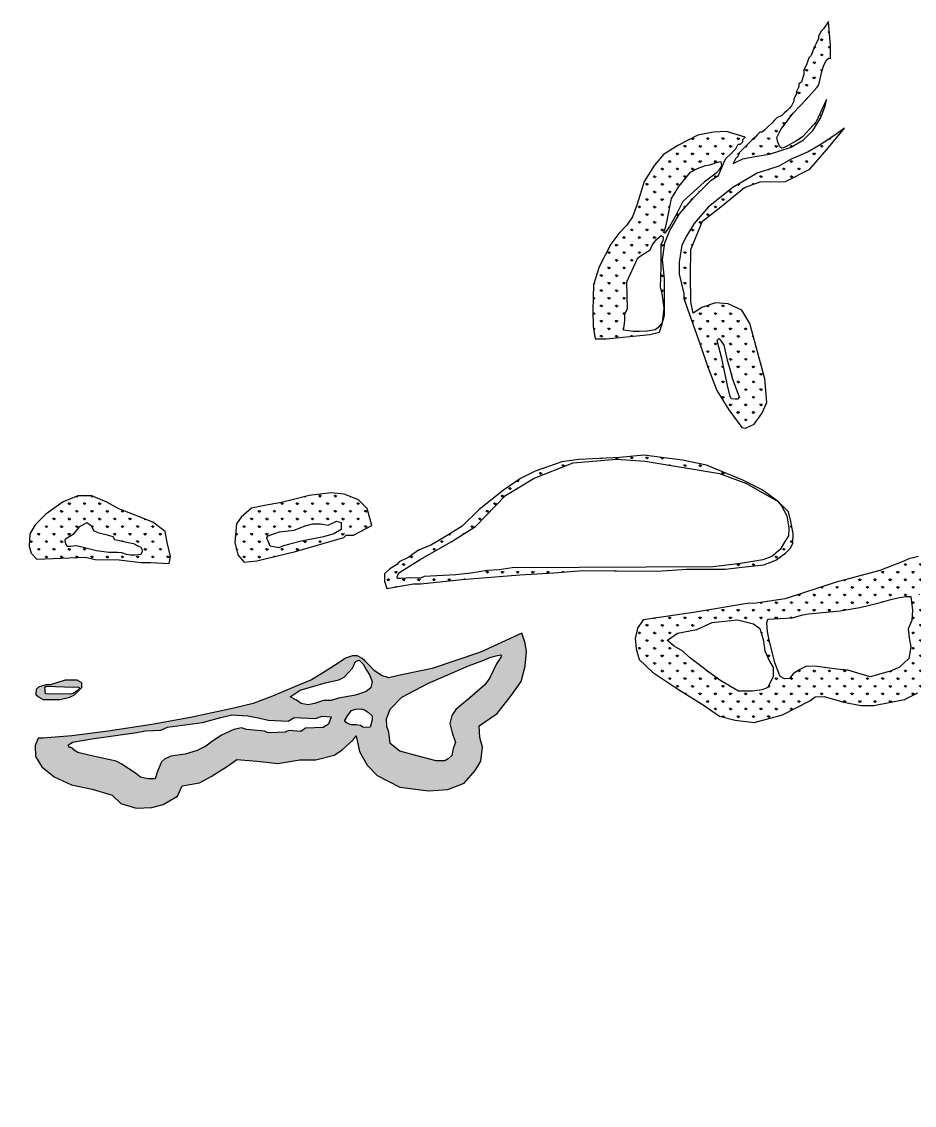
# Model space of a CAD drawing. Header units: metres. Extents: x 255476 to 378809, y 1739479 to 2227865.
# Drawn here: x 334856 to 336350, y 1814442 to 1816255 of the extents above; entities that cross this region are included whole.
import ezdxf

# ---------------------------------------------------------------- set-up
doc = ezdxf.new("R2010")
doc.units = ezdxf.units.M
doc.header["$MEASUREMENT"] = 0
doc.layers.add('MANGROOVE BUFFER ZONE', color=120, linetype='Continuous')

msp = doc.modelspace()

# ---------------------------------------------------------------- hatches: boundary and pattern name
at = {"layer": 'MANGROOVE BUFFER ZONE'}
h = msp.add_hatch(dxfattribs=at)
h.set_pattern_fill('GRASS', color=256, scale=18)
h.paths.add_polyline_path([(336061.4, 1815772.4), (336038.3, 1815782.9), (336017, 1815785.1), (335994.6, 1815776.8), (335979.7, 1815767.5), (335975.7, 1815786.4), (335975.1, 1815830.6), (335976.1, 1815874.2), (335995.6, 1815921.7), (336029.1, 1815947.5), (336065.6, 1815977.9), (336092, 1815987.2), (336134.2, 1815987.7), (336175.4, 1816008.3), (336203.8, 1816041.7), (336233.2, 1816077.3), (336216.9, 1816065.3), (336192.5, 1816049.3), (336172.2, 1816037.3), (336143.8, 1816025.4), (336123.5, 1816013.4), (336087, 1816001.6), (336046.4, 1815977.6), (336005.7, 1815945.6), (335981.3, 1815917.5), (335969, 1815897.3), (335960.8, 1815881.2), (335956.5, 1815853), (335956.4, 1815832.8), (335964.2, 1815800.3), (335964.2, 1815796.3), (335964.1, 1815792.3), (335991.8, 1815715.2), (336003.7, 1815678.7), (336019.5, 1815638.2), (336039.5, 1815605.7), (336061.2, 1815576.2), (336067.7, 1815575.2), (336081.8, 1815581.7), (336095, 1815599.5), (336103.1, 1815618.2), (336099.7, 1815657.6), (336074.7, 1815750.3)])
h.paths.add_polyline_path([(336022.8, 1815725.1), (336026.8, 1815720.5), (336031.2, 1815713.8), (336036.9, 1815688.7), (336040.8, 1815675.9), (336045.5, 1815657.2), (336053.5, 1815636.2), (336056.6, 1815627.7), (336055, 1815623.4), (336050, 1815623.7), (336044, 1815624.2), (336041.7, 1815627.9), (336037.4, 1815646.3), (336027.9, 1815691.7), (336020, 1815721), (336019.7, 1815721.7)], flags=16)
h.paths.add_polyline_path([(336126.8, 1816075.2), (336147, 1816102), (336168.8, 1816125), (336187.7, 1816146), (336190.1, 1816149.6), (336195, 1816172), (336197.8, 1816181), (336201.3, 1816188.3), (336204.5, 1816192.5), (336207.1, 1816194.2), (336209.8, 1816193.9), (336210, 1816214.9), (336206.2, 1816255.4), (336198, 1816243.3), (336194, 1816239.3), (336189.9, 1816231.2), (336189.8, 1816227.2), (336185.7, 1816219.1), (336181.6, 1816211.1), (336177.5, 1816199), (336173.4, 1816195), (336169.3, 1816182.9), (336165.2, 1816174.8), (336165.1, 1816166.7), (336161, 1816154.6), (336156.9, 1816150.6), (336156.9, 1816146.6), (336152.8, 1816138.5), (336152.7, 1816134.5), (336148.6, 1816126.4), (336148.6, 1816122.4), (336144.5, 1816114.3), (336140.4, 1816110.3), (336136.4, 1816106.3), (336132.3, 1816102.3), (336128.2, 1816098.3), (336120.1, 1816094.3), (336116, 1816090.3), (336111.9, 1816086.3), (336103.8, 1816078.3), (336099.7, 1816074.2), (336095.6, 1816070.2), (336091.6, 1816070.3), (336087.5, 1816066.3), (336083.5, 1816062.2), (336079.4, 1816058.2), (336075.3, 1816054.2), (336071.2, 1816050.2), (336067.2, 1816046.2), (336063.1, 1816042.2), (336059, 1816038.2), (336054.9, 1816034.2), (336054.9, 1816030.1), (336050.8, 1816026.1), (336046.7, 1816018), (336063, 1816026), (336083.2, 1816029.9), (336107.5, 1816033.8), (336144, 1816045.6), (336164.3, 1816057.6), (336180.6, 1816073.6), (336192.9, 1816093.7), (336201.1, 1816113.9), (336203, 1816124.9), (336198.9, 1816116.8), (336186, 1816087.8), (336175.1, 1816075.8), (336163.1, 1816062.8), (336151.5, 1816055.5), (336137.5, 1816047.5), (336130.9, 1816044.1), (336128.1, 1816043.6), (336124.9, 1816046), (336121.9, 1816052.4), (336121.7, 1816053.9), (336120, 1816061.5)])
h = msp.add_hatch(dxfattribs=at)
h.set_pattern_fill('GRASS', color=256, scale=18)
h.paths.add_polyline_path([(335957.1, 1815933.8), (335981.6, 1815961.9), (336010.1, 1815990), (336022.3, 1815998), (336030.6, 1816018.2), (336034.7, 1816026.2), (336042.8, 1816034.2), (336046.9, 1816038.3), (336051, 1816042.3), (336055.1, 1816050.3), (336059.1, 1816050.3), (336063.2, 1816054.3), (336063.2, 1816058.4), (336067.1, 1816062.2), (336035.4, 1816071.4), (336013.8, 1816070.2), (335987.8, 1816065.5), (335953.9, 1816048.1), (335929.9, 1816033.3), (335915.2, 1816015.2), (335897.7, 1815987.7), (335886.1, 1815949.8), (335878.5, 1815928.5), (335868.8, 1815914.9), (335855.6, 1815900.8), (335842, 1815883.2), (335822.2, 1815845.3), (335813, 1815814.8), (335811.9, 1815771.9), (335812.2, 1815745.4), (335815.6, 1815724.7), (335834.2, 1815724.5), (335907.1, 1815732), (335923.3, 1815736), (335927.4, 1815748.1), (335931.6, 1815764.2), (335931.8, 1815796.6), (335932, 1815824.9), (335928.3, 1815857.2), (335932.5, 1815885.5), (335940.8, 1815905.7)])
h.paths.add_polyline_path([(335926.2, 1815897.4), (335928.8, 1815895.9), (335929.4, 1815893), (335929.3, 1815888.4), (335925.7, 1815882.5), (335925.9, 1815844.3), (335924.7, 1815810.8), (335927.6, 1815799.8), (335930.9, 1815775.7), (335928.2, 1815751.5), (335920.9, 1815743), (335916.4, 1815739.6), (335902.7, 1815737.3), (335890.1, 1815736.8), (335879.2, 1815736.6), (335863.4, 1815739), (335864.4, 1815746.2), (335865.5, 1815755.3), (335865.7, 1815766.2), (335869.7, 1815774.7), (335868.9, 1815819.8), (335887.2, 1815860.4), (335894.5, 1815865.3), (335907.8, 1815873.5), (335911.2, 1815881.1), (335918.2, 1815890.6)], flags=16)
h.paths.add_polyline_path([(335934.3, 1815912.5), (335936.1, 1815922.5), (335943.6, 1815959.3), (335955.6, 1815979.6), (335975.4, 1816003.3), (335987, 1816009.5), (336000.3, 1816014.7), (336007.9, 1816015.9), (336020.3, 1816020.5), (336026.3, 1816021.2), (336026.8, 1816018), (336027, 1816013.9), (336023.5, 1816007.3), (336018.1, 1816002), (335998.5, 1815986.8), (335962.5, 1815954.2), (335950.9, 1815931), (335940.2, 1815912.8), (335933.2, 1815902.1), (335932.1, 1815901.6), (335930.6, 1815902.5)], flags=16)
h = msp.add_hatch(dxfattribs=at)
h.set_pattern_fill('GRASS', color=256, scale=18)
h.paths.add_polyline_path([(335487.2, 1815333.1), (335522.8, 1815355.1), (335574.9, 1815385), (335615.5, 1815410.7), (335665.9, 1815462.7), (335713.4, 1815491.5), (335778.9, 1815517.3), (335851.6, 1815523.4), (335899.5, 1815519.8), (336023.7, 1815499), (336069.3, 1815482.7), (336107.1, 1815460.6), (336120.3, 1815453.5), (336095.1, 1815471.8), (336062.9, 1815488.2), (336002.4, 1815513), (335962, 1815521.4), (335897.4, 1815530), (335857, 1815526.2), (335788.2, 1815522.7), (335759.9, 1815518.9), (335715.3, 1815503.1), (335691, 1815491.1), (335662.5, 1815471.1), (335621.8, 1815439.1), (335593.3, 1815411), (335560.8, 1815391), (335540.5, 1815379.1), (335520.2, 1815371.1), (335504, 1815359.1), (335487.7, 1815351.2), (335483.7, 1815347.2), (335471.5, 1815339.2), (335463.3, 1815331.1), (335463.2, 1815319), (335467.2, 1815306.9), (335511.7, 1815314.6), (335523.8, 1815314.5), (335592.6, 1815322.1), (335689.7, 1815329.4), (335746.3, 1815333), (335794.9, 1815336.7), (335847.4, 1815336.3), (335851.5, 1815336.2), (335920.2, 1815335.7), (335968.7, 1815339.4), (335980.9, 1815339.3), (336033.4, 1815338.9), (336061.7, 1815342.7), (336098.1, 1815346.5), (336118.4, 1815354.4), (336134.7, 1815366.4), (336142.8, 1815374.4), (336146.9, 1815382.5), (336147.1, 1815398.6), (336143.2, 1815418.9), (336139.3, 1815435.1), (336127.2, 1815447.3), (336123.2, 1815451.4), (336120.8, 1815453.1), (336127.6, 1815445.2), (336136.5, 1815428.2), (336140.2, 1815408.4), (336139.5, 1815395.1), (336134.2, 1815387.2), (336125.7, 1815372.3), (336111.8, 1815360.1), (336096.7, 1815354.7), (336059.3, 1815348.6), (336013.2, 1815342.9), (335676.6, 1815341.4), (335654.9, 1815337.8), (335635.3, 1815336.9), (335607.7, 1815332.3), (335582.3, 1815329.7), (335529.7, 1815327), (335523.5, 1815324.2), (335508.2, 1815324.5), (335490.3, 1815323.7), (335485.1, 1815323.8), (335484.5, 1815326.3)])
h = msp.add_hatch(dxfattribs=at)
h.set_pattern_fill('GRASS', color=256, scale=18)
h.paths.add_polyline_path([(334842.1, 1815385.4), (334832.2, 1815409.4), (334824.8, 1815424.2), (334795.7, 1815441.7), (334761.9, 1815446.3), (334716.6, 1815439.3), (334686.6, 1815424.5), (334657.7, 1815406.5), (334645.6, 1815384.1), (334643.6, 1815361), (334648, 1815342.3), (334661.6, 1815328.5), (334679.1, 1815333.1), (334723.6, 1815340.9), (334776.2, 1815348.6), (334812.6, 1815352.3), (334841.1, 1815353.9), (334843.3, 1815364.1)])
h.paths.add_polyline_path([(334800.2, 1815375.4), (334799, 1815372.6), (334786, 1815370.1), (334754.2, 1815360.7), (334742.9, 1815356.2), (334735.5, 1815354.5), (334729.6, 1815352.6), (334722.5, 1815352.9), (334713.7, 1815357.5), (334706.1, 1815360.7), (334699.2, 1815362.5), (334697.3, 1815363.8), (334696.1, 1815366.4), (334703.2, 1815373.3), (334717.2, 1815381.9), (334732.6, 1815390), (334741.4, 1815393.7), (334746.2, 1815390.9), (334748.9, 1815387.8), (334753.5, 1815385.2), (334760, 1815384.7), (334766.7, 1815387.5), (334770, 1815391.2), (334771.9, 1815392.1), (334779.6, 1815392.6), (334780.6, 1815389.6), (334781.6, 1815380.6), (334782.8, 1815380.5), (334792.9, 1815380.3)], flags=16)
h.paths.add_polyline_path([(335095.6, 1815402.2), (335075.2, 1815417.9), (335045.9, 1815429.5), (335018.4, 1815440.3), (334998, 1815451.4), (334973, 1815461.9), (334949.6, 1815462), (334925.1, 1815452), (334896, 1815431), (334878.1, 1815413.1), (334869.2, 1815398.3), (334868, 1815377.8), (334871.8, 1815365.7), (334881, 1815356), (334962.3, 1815359.3), (334978.4, 1815355.1), (335018.8, 1815354.8), (335055.2, 1815350.5), (335071.3, 1815350.3), (335102.6, 1815348.8), (335104.8, 1815360.5), (335099.3, 1815383.8)])
h.paths.add_polyline_path([(334928.6, 1815387.9), (334928.9, 1815389.7), (334943.3, 1815398.6), (334952.8, 1815410.6), (334964.9, 1815417.1), (334971.9, 1815412.2), (334976.1, 1815404), (334983.1, 1815400.5), (334996.5, 1815397.2), (335008.3, 1815393.7), (335011, 1815388.7), (335019.6, 1815387.2), (335031.2, 1815384.5), (335043.1, 1815382.3), (335050, 1815378.4), (335054.9, 1815375.8), (335057.5, 1815371.6), (335057.5, 1815368.9), (335055, 1815363.7), (335045.7, 1815362.5), (335037.7, 1815362.7), (335031.2, 1815363.7), (335023.3, 1815366.5), (335016.2, 1815367), (335009.2, 1815367.2), (335001.8, 1815367.3), (334980.8, 1815369.8), (334947.5, 1815378.2), (334942, 1815377.6), (334937.5, 1815376.8), (334932.3, 1815377.2), (334929.5, 1815381.5), (334928.9, 1815384.4), (334928.5, 1815385.9)], flags=16)
h.paths.add_polyline_path([(335395.1, 1815392.3), (335399.1, 1815396.3), (335411.3, 1815396.2), (335441.7, 1815412.2), (335434.2, 1815440.6), (335419.8, 1815454.9), (335395.7, 1815464.7), (335373.7, 1815467), (335336.7, 1815462.3), (335313.2, 1815456.4), (335290.4, 1815450.9), (335262, 1815445.5), (335240.6, 1815441.4), (335223.1, 1815426.2), (335215.2, 1815414.9), (335212.5, 1815383.7), (335217.6, 1815363.1), (335228.1, 1815350.9), (335249.2, 1815353), (335314, 1815368.7)])
h.paths.add_polyline_path([(335266.1, 1815392), (335268.5, 1815394.7), (335287.2, 1815401.6), (335311.7, 1815404.2), (335330.2, 1815411.6), (335342.5, 1815414.9), (335355.9, 1815415.1), (335369, 1815412.7), (335378.1, 1815417.2), (335382.7, 1815419.4), (335390.4, 1815417.1), (335390.8, 1815409.8), (335390.8, 1815405.3), (335378.4, 1815398.4), (335361.2, 1815393.2), (335323.9, 1815385.8), (335302.5, 1815380.6), (335294.2, 1815378.3), (335286.2, 1815375.1), (335271.8, 1815377.7), (335269, 1815384.9), (335266.8, 1815389.5)], flags=16)
h = msp.add_hatch(dxfattribs=at)
h.set_pattern_fill('GRASS', color=256, scale=18)
h.paths.add_polyline_path([(336457.9, 1815236.5), (336516.3, 1815232), (336576.5, 1815227.3), (336656.9, 1815223), (336713.4, 1815217.8), (336747, 1815223.8), (336766.2, 1815236.7), (336784.4, 1815256.6), (336809.7, 1815258.1), (336838.6, 1815266.4), (336858, 1815276.8), (336872.4, 1815294.8), (336861.9, 1815304.2), (336833.8, 1815328.7), (336825.8, 1815340.8), (336813.7, 1815345), (336797.5, 1815345.1), (336773.3, 1815349.3), (336716.8, 1815357.9), (336684.5, 1815362.2), (336640, 1815362.5), (336494.5, 1815371.7), (336442, 1815376.2), (336421.8, 1815372.3), (336393.4, 1815368.4), (336377.2, 1815364.5), (336365.1, 1815360.6), (336357, 1815360.6), (336340.8, 1815356.7), (336332.7, 1815352.7), (336292.1, 1815336.9), (336219.2, 1815317.2), (336134.1, 1815289.6), (336081.5, 1815281.9), (336073.4, 1815282), (335980.3, 1815266.5), (335896.3, 1815254.2), (335886.4, 1815240.5), (335882.6, 1815223.3), (335884.3, 1815206.1), (335889.7, 1815188.2), (335911.6, 1815166.8), (335955.5, 1815137.6), (335998.2, 1815111.2), (336024.1, 1815093.4), (336050.4, 1815086.2), (336081.7, 1815082.5), (336129.2, 1815095.4), (336175.3, 1815118.8), (336183.9, 1815125.3), (336199.4, 1815126.2), (336231.9, 1815116.4), (336260.5, 1815111.2), (336282.3, 1815111), (336333.6, 1815120.9), (336355.7, 1815132), (336377.2, 1815148.3), (336388.9, 1815174.1), (336390.3, 1815190.3), (336391.4, 1815206.4), (336401.5, 1815214.8), (336430.7, 1815227.2)])
h.paths.add_polyline_path([(336374.4, 1815258.3), (336369.3, 1815262.8), (336363.6, 1815275.9), (336359.6, 1815289.2), (336359.2, 1815298.2), (336356.3, 1815305.9), (336355.3, 1815310), (336358.7, 1815316.3), (336412.3, 1815341.5), (336472.8, 1815351.6), (336529.4, 1815352.7), (336572.3, 1815343.9), (336612.9, 1815336.3), (336651.2, 1815333.2), (336705.1, 1815334.1), (336727.2, 1815335.4), (336749.4, 1815341.3), (336802.6, 1815340.5), (336820.8, 1815338.4), (336825.5, 1815334.8), (336826.2, 1815329.8), (336826, 1815324), (336823.2, 1815317.3), (336820.6, 1815313.8), (336816.7, 1815311.9), (336768.2, 1815307.5), (336757.2, 1815303.7), (336747.2, 1815289.8), (336736.5, 1815276.9), (336728.6, 1815271.9), (336666.6, 1815273.8), (336646.7, 1815277.2), (336625.5, 1815280.8), (336615.7, 1815285.4), (336604.4, 1815285.4), (336595.8, 1815283.4), (336594.1, 1815277.5), (336566.1, 1815283.9), (336554.8, 1815285.6), (336485.8, 1815285.8), (336478, 1815290.8), (336447.8, 1815287.3), (336437.1, 1815285.3), (336407.4, 1815269.4), (336386.9, 1815266.3), (336380.5, 1815260.9)], flags=16)
h.paths.add_polyline_path([(336344.5, 1815209), (336340.9, 1815189.7), (336325.4, 1815175), (336311.8, 1815169), (336276.2, 1815158.7), (336238.6, 1815170.4), (336220.1, 1815172), (336187.2, 1815176.4), (336169.7, 1815176.9), (336155.9, 1815170.4), (336147.4, 1815163.8), (336140.9, 1815156.2), (336132.5, 1815155.4), (336125.4, 1815159.8), (336116.7, 1815182.3), (336106.6, 1815222.9), (336104.4, 1815234.6), (336102.9, 1815249.2), (336105, 1815255.4), (336145.3, 1815257.7), (336163.7, 1815262.6), (336173, 1815264.6), (336226.2, 1815269.3), (336258.7, 1815274.8), (336291, 1815282.8), (336310.7, 1815288.4), (336322.6, 1815290.9), (336335.6, 1815293.3), (336344.2, 1815293.6), (336346.8, 1815270.5), (336346.1, 1815253.2), (336339.8, 1815239.2), (336341.2, 1815224.5)], flags=16)
h.paths.add_polyline_path([(336113.5, 1815174.4), (336113.5, 1815159.8), (336104.9, 1815140.9), (336095.2, 1815137.3), (336078.9, 1815134.9), (336055.7, 1815135.2), (336026.2, 1815152.5), (336006.2, 1815166.8), (335972.9, 1815191.9), (335962.4, 1815201.7), (335948.3, 1815210.1), (335936.9, 1815219.5), (335936.7, 1815220.6), (335953.7, 1815232.2), (335985.9, 1815238.4), (336011.9, 1815250.1), (336054.3, 1815254.1), (336081.1, 1815247.6), (336091.4, 1815239.8), (336096.8, 1815221.7), (336099.8, 1815202.5), (336107.6, 1815185.2)], flags=16)
h = msp.add_hatch(dxfattribs=at)
h.set_pattern_fill('GRASS', color=256, scale=18)
h.paths.add_polyline_path([(331338.9, 1814695.8), (331379.2, 1814679.3), (331479.9, 1814626), (331540.3, 1814597.2), (331600.7, 1814568.5), (331637, 1814556), (331669.3, 1814551.8), (331713.8, 1814547.4), (331810.8, 1814554.7), (331997, 1814581.6), (332049.6, 1814589.3), (332110.4, 1814600.9), (332114.4, 1814604.9), (332118.5, 1814604.9), (332130.6, 1814604.8), (332195.5, 1814632.6), (332252.3, 1814664.5), (332268.6, 1814676.5), (332276.8, 1814684.5), (332279.9, 1814690.7), (332276.3, 1814686.9), (332234.6, 1814656.9), (332208.5, 1814643.5), (332191.2, 1814635), (332159.1, 1814623.5), (332081.9, 1814605.8), (332030.9, 1814596.2), (331939.6, 1814583.7), (331793.7, 1814564.7), (331752.6, 1814557.2), (331712.3, 1814555.6), (331689.5, 1814563), (331663.4, 1814569.8), (331610.3, 1814584.2), (331432.5, 1814666.6), (331378.7, 1814700.1), (331335.2, 1814721.9), (331296.3, 1814743.6), (331293.6, 1814744.2), (331285.3, 1814750.3), (331285.4, 1814752.4), (331291, 1814757.5), (331303.3, 1814756.9), (331319.4, 1814753.3), (331332.8, 1814749.4), (331342.4, 1814747.7), (331382.5, 1814736.2), (331419, 1814739.3), (331522.3, 1814737.1), (331535.4, 1814733.6), (331582.6, 1814729.5), (331744.8, 1814715), (331851.9, 1814698.3), (331878.1, 1814700.9), (331927.1, 1814701.4), (331931.9, 1814718.1), (331943.4, 1814746.2), (332068.4, 1814749.9), (332110.7, 1814742.9), (332112.2, 1814738.6), (332149.1, 1814735.4), (332158.1, 1814733), (332196.9, 1814730.4), (332216.5, 1814722.5), (332222.3, 1814720.7), (332241.5, 1814720.4), (332251.1, 1814719.1), (332265.3, 1814714.7), (332275.8, 1814705.1), (332279.4, 1814701.1), (332280.8, 1814692.5), (332280.9, 1814692.6), (332281, 1814704.7), (332277, 1814712.8), (332269, 1814721), (332252.8, 1814729.2), (332240.7, 1814733.3), (332208.5, 1814741.7), (332184.2, 1814745.9), (332131.7, 1814750.4), (332083.2, 1814754.8), (332010.5, 1814763.4), (331905.4, 1814764.2), (331861, 1814768.6), (331493.4, 1814799.8), (331279.1, 1814805.5), (331271.1, 1814805.5), (331267, 1814805.5), (331250.8, 1814801.6), (331222.5, 1814801.8), (331210.4, 1814797.9), (331206.3, 1814793.9), (331202.2, 1814785.8), (331202.1, 1814777.7), (331202.1, 1814769.7), (331210.1, 1814757.5), (331218.1, 1814749.3), (331230.2, 1814745.2), (331226.2, 1814749.3)])
h.paths.add_polyline_path([(332230.2, 1814592.8), (332130.3, 1814560.3), (332057.4, 1814544.7), (332004.3, 1814537.1), (331999.4, 1814529.7), (331997.7, 1814511.6), (332002.5, 1814491.9), (332009.2, 1814479.5), (332018.6, 1814463.8), (332035.7, 1814451.3), (332068.9, 1814447.6), (332109.2, 1814446.6), (332151.4, 1814441.9), (332180.2, 1814443.5), (332196.7, 1814451.1), (332205, 1814461.7), (332218.4, 1814476.2), (332248.7, 1814482.1), (332284.1, 1814492.4), (332342.9, 1814516.8), (332369, 1814520.7), (332392.8, 1814521.8), (332411.5, 1814526.3), (332442.3, 1814534), (332487.4, 1814541.5), (332533.4, 1814555.6), (332555.2, 1814570.9), (332573.8, 1814588.9), (332582.1, 1814600.7), (332599.6, 1814609.1), (332628, 1814613), (332655.9, 1814617.8), (332693.2, 1814632.8), (332719.7, 1814652.6), (332727.9, 1814672.5), (332732.7, 1814665.6), (332751.1, 1814651.6), (332775.4, 1814643.5), (332801.4, 1814644.1), (332823.1, 1814632.8), (332855.8, 1814632.7), (332871, 1814641), (332884.9, 1814660.8), (332895, 1814677.8), (332893.3, 1814693.6), (332882.8, 1814718.6), (332865.4, 1814736.2), (332845.8, 1814756.9), (332843.3, 1814757), (332790.4, 1814761.2), (332775.9, 1814756.6), (332754.4, 1814744.7), (332734.4, 1814729.1), (332726.4, 1814714.4), (332720.9, 1814725.6), (332709.4, 1814734.4), (332696.2, 1814739.9), (332679.5, 1814742.4), (332641, 1814734.3), (332547.8, 1814710.8), (332501.3, 1814696.8), (332475.8, 1814667.4), (332450.7, 1814656.6), (332417.2, 1814642.9), (332391.7, 1814633.8), (332354.4, 1814624.8), (332317.5, 1814616.6)])
h.paths.add_polyline_path([(332331.5, 1814569.3), (332342.2, 1814569.5), (332340.8, 1814564), (332334.1, 1814557), (332317.9, 1814552.6), (332292.3, 1814540.6), (332281, 1814534.8), (332255, 1814532.4), (332243.6, 1814526.4), (332235.3, 1814524.6), (332220.4, 1814524.3), (332205.6, 1814522.7), (332197.2, 1814526.9), (332196.5, 1814531.3), (332198.6, 1814538.2), (332213.5, 1814534.3), (332232, 1814535.9), (332254.5, 1814545.7), (332271, 1814552.4), (332289.6, 1814558.4), (332318.6, 1814564.7)], flags=16)
h.paths.add_polyline_path([(332360.2, 1814571.3), (332375, 1814580.1), (332384.5, 1814584.3), (332387.3, 1814587.5), (332397.3, 1814588.7), (332401.1, 1814587.6), (332403.6, 1814581.7), (332403.4, 1814577.1), (332401.2, 1814573.5), (332395.4, 1814570.5), (332384.3, 1814567.6), (332371.3, 1814567), (332363.7, 1814566.8), (332359.5, 1814569)], flags=16)
h.paths.add_polyline_path([(332443.5, 1814598.3), (332450.4, 1814604.6), (332480.5, 1814615.9), (332505.7, 1814627), (332513.5, 1814634.8), (332516.9, 1814640.3), (332525.7, 1814650), (332528.8, 1814651), (332544.4, 1814650.4), (332554.7, 1814649.3), (332557.6, 1814647.3), (332556.4, 1814641.4), (332549.2, 1814635.5), (332541.7, 1814627.1), (332535.8, 1814614.3), (332527.4, 1814606), (332498.7, 1814602.3), (332485.1, 1814594.8), (332469.9, 1814588.2), (332456.2, 1814585.9), (332444.9, 1814586.2), (332445, 1814591.9)], flags=16)
h.paths.add_polyline_path([(332184.2, 1814536.7), (332184.8, 1814521.8), (332181.8, 1814513.7), (332175.1, 1814501.6), (332167.8, 1814494.6), (332163.1, 1814491.7), (332153, 1814493.2), (332142, 1814494.2), (332125.7, 1814493.6), (332108.2, 1814495.2), (332094.2, 1814499.5), (332076.6, 1814502), (332066.9, 1814501.8), (332057, 1814499.1), (332054.2, 1814502.3), (332047.4, 1814508.1), (332069.5, 1814514.6), (332118.6, 1814526.5), (332153.7, 1814534.5), (332167, 1814538.1), (332176.7, 1814539.5)], flags=16)
h.paths.add_polyline_path([(332561.8, 1814653.5), (332568.9, 1814661.3), (332587, 1814666.5), (332601.6, 1814670.1), (332614, 1814674.3), (332627.2, 1814679.3), (332640.5, 1814682.4), (332654.1, 1814686.1), (332671.4, 1814688.7), (332681.8, 1814688.7), (332684.3, 1814687.9), (332673, 1814680.6), (332657.4, 1814672.2), (332634.8, 1814667.1), (332624.8, 1814664.8), (332615.1, 1814663.4), (332610, 1814660.3), (332599.1, 1814659.9), (332591.4, 1814658.7), (332579.8, 1814654.6), (332571.2, 1814650.1), (332565.9, 1814649.1)], flags=16)
h.paths.add_polyline_path([(332781.6, 1814695.5), (332781.7, 1814700), (332788.5, 1814705.9), (332794, 1814711), (332807.6, 1814711.6), (332823, 1814710.9), (332829.3, 1814707.6), (332837, 1814700.6), (332842.1, 1814691.7), (332842.4, 1814688.5), (332830.6, 1814683.6), (332818.7, 1814687.9), (332809.6, 1814688.6), (332802.7, 1814688.6), (332801.6, 1814686.2), (332800.4, 1814681.3), (332796.5, 1814680.6), (332787.9, 1814681.5), (332783.6, 1814688.6)], flags=16)
h.paths.add_polyline_path([(333386.1, 1814605.5), (333392.7, 1814615.1), (333396.2, 1814633), (333396.4, 1814654.5), (333395.7, 1814672.4), (333412, 1814688.7), (333425.9, 1814708), (333445.8, 1814734.1), (333479.2, 1814752.8), (333531.6, 1814780.8), (333540.3, 1814791.4), (333548.7, 1814814.4), (333549.7, 1814835.7), (333543.1, 1814853.9), (333524, 1814866.3), (333504, 1814868.7), (333475.1, 1814864.6), (333418.1, 1814858.5), (333392.4, 1814850.1), (333368.9, 1814836.8), (333345.7, 1814821.4), (333310.1, 1814788.6), (333278.5, 1814768.9), (333252, 1814770.7), (333208.3, 1814768.6), (333180, 1814757.4), (333144.6, 1814744.2), (333119.5, 1814718.9), (333078.6, 1814720.5), (333057.4, 1814720.2), (333031.8, 1814709.2), (333017.2, 1814691.7), (333010.6, 1814677.7), (333011.1, 1814648), (333024.4, 1814616.8), (333039.6, 1814595.7), (333061.8, 1814578.6), (333084.9, 1814576.4), (333108.6, 1814583.2), (333120.8, 1814585.4), (333145.4, 1814571.7), (333170.5, 1814565.3), (333185.2, 1814552), (333207.2, 1814541.6), (333209.8, 1814507.8), (333224.7, 1814480.2), (333262.1, 1814460.2), (333285, 1814454.6), (333328.1, 1814451.1), (333369.2, 1814457.3), (333406.4, 1814475.7), (333425.9, 1814508.1), (333434.4, 1814532.4), (333431.9, 1814550.3), (333412.9, 1814578.7)])
h.paths.add_polyline_path([(333358.7, 1814560.9), (333364.1, 1814559.9), (333374.9, 1814547.2), (333383.8, 1814534.7), (333384.7, 1814528.7), (333386.8, 1814527), (333386.9, 1814523.2), (333384.1, 1814519.7), (333376.5, 1814514.9), (333369.4, 1814513.8), (333361.9, 1814508.7), (333355.7, 1814506), (333344.2, 1814505.3), (333340.1, 1814507.8), (333336.9, 1814518.3), (333336.3, 1814523.4), (333344.7, 1814541.5), (333352.9, 1814555.8), (333354.9, 1814559.4)], flags=16)
h.paths.add_polyline_path([(333311.9, 1814591), (333309.5, 1814577.9), (333302.6, 1814571.5), (333296.1, 1814568.9), (333292.1, 1814571.9), (333284.3, 1814579.4), (333280.1, 1814585.9), (333281.5, 1814591.5), (333283.8, 1814595.5), (333284.4, 1814610.4), (333286.9, 1814615), (333295.2, 1814625.3), (333297.1, 1814647), (333282.9, 1814679.2), (333287.6, 1814691.1), (333289.4, 1814697.1), (333289, 1814701.1), (333286.9, 1814703.3), (333280.4, 1814705.1), (333275.8, 1814704.3), (333267.9, 1814699), (333258.5, 1814693.7), (333247.4, 1814687.1), (333240.9, 1814689.8), (333236.5, 1814697.4), (333230.5, 1814701.8), (333226.5, 1814702.3), (333219.5, 1814699.3), (333199.5, 1814687.4), (333173.2, 1814671.7), (333158.4, 1814658.1), (333154.5, 1814650.8), (333145.7, 1814649.7), (333142.8, 1814649.7), (333137.1, 1814652.2), (333134.2, 1814657.1), (333134.7, 1814667.8), (333134.9, 1814675.3), (333154.7, 1814684), (333162, 1814694.3), (333165.1, 1814695.2), (333178.1, 1814694.6), (333183.8, 1814690.1), (333195.4, 1814696.4), (333213.9, 1814717.2), (333223.7, 1814717.7), (333235.4, 1814717.4), (333241.8, 1814722.2), (333249.7, 1814723.9), (333258.9, 1814722.3), (333259.3, 1814718.5), (333258.2, 1814712.2), (333260, 1814708.3), (333265.2, 1814706.4), (333268.3, 1814707.4), (333271.1, 1814707.4), (333306.2, 1814726.1), (333333.5, 1814742.2), (333369.2, 1814764.8), (333377.3, 1814771.5), (333384.3, 1814780.6), (333390.7, 1814791.6), (333436.8, 1814815.6), (333458.7, 1814824), (333471.8, 1814830.6), (333486.9, 1814832.3), (333496.3, 1814829.4), (333498.7, 1814825.2), (333499.9, 1814821.6), (333493, 1814815.8), (333478.3, 1814807.5), (333443.4, 1814789.7), (333411.1, 1814770.8), (333395.7, 1814756.7), (333390.1, 1814733.9), (333370, 1814716.5), (333352.5, 1814687.2), (333349.4, 1814672.6), (333353.5, 1814651.2), (333345.9, 1814637.9), (333335.9, 1814635.4), (333328.6, 1814648.8), (333321.8, 1814670.5), (333320.5, 1814673.2), (333318.3, 1814674.1), (333314.6, 1814673.6), (333310.4, 1814667.4), (333311.6, 1814654.4), (333314.9, 1814645), (333318.2, 1814639.8), (333320.1, 1814626.1), (333314.2, 1814619.4), (333308.1, 1814615.1), (333308.7, 1814601.9), (333310.4, 1814598.8)], flags=16)
h.paths.add_polyline_path([(333311.7, 1814545.4), (333319.9, 1814534.9), (333325.2, 1814527.3), (333326.5, 1814519), (333325.5, 1814516.1), (333322.1, 1814511.7), (333318.5, 1814508.3), (333312.8, 1814506.4), (333305.9, 1814505.2), (333295.8, 1814505.2), (333285, 1814506.8), (333270.5, 1814514.8), (333260.4, 1814524.5), (333258.4, 1814543.3), (333255.8, 1814559.4), (333254, 1814576.8), (333248.6, 1814583.8), (333235.6, 1814588.1), (333225.8, 1814591.2), (333210.7, 1814604.9), (333207.1, 1814607.2), (333207.1, 1814617.1), (333198.7, 1814623.1), (333181.3, 1814622.8), (333161.9, 1814625.6), (333160, 1814627.9), (333160, 1814631.5), (333160.8, 1814633.9), (333182.3, 1814646.8), (333208.2, 1814663.5), (333231.6, 1814673), (333242.8, 1814671.7), (333247.5, 1814662.9), (333249, 1814646.2), (333252.7, 1814642.1), (333260.7, 1814633.5), (333261, 1814628.4), (333264.6, 1814620), (333264.2, 1814605.7), (333267, 1814602.4), (333268.8, 1814582.4), (333273.9, 1814575.7), (333288.1, 1814565.8), (333301, 1814554.6)], flags=16)
h.paths.add_polyline_path([(333214.7, 1814582.9), (333214.2, 1814579.4), (333209.3, 1814576.1), (333199.9, 1814577.4), (333187.3, 1814586.6), (333179.1, 1814595.8), (333179.1, 1814602.6), (333186.7, 1814604.4), (333193.3, 1814601.3), (333195.1, 1814597.3), (333196.7, 1814593.2), (333205.5, 1814591.4), (333211.7, 1814588.8)], flags=16)
h.paths.add_polyline_path([(333109.5, 1814662.1), (333106.6, 1814654.3), (333094.9, 1814638.2), (333091.2, 1814632.5), (333088.7, 1814628.2), (333078.7, 1814631.6), (333071.6, 1814644.4), (333064, 1814656.4), (333063.7, 1814660.4), (333060.1, 1814662.5), (333059.7, 1814662.7), (333071.9, 1814670.8), (333085, 1814673.3), (333102.3, 1814672.9), (333111.8, 1814669.3)], flags=16)
h.paths.add_polyline_path([(334090.2, 1814985.9), (334167.1, 1815001.5), (334215.8, 1815017.3), (334228, 1815025.3), (334244.2, 1815037.3), (334248.3, 1815045.4), (334248.4, 1815057.5), (334248.5, 1815069.6), (334236.4, 1815077.8), (334216.3, 1815086), (334192.1, 1815090.3), (334147.6, 1815086.6), (333969.4, 1815051.6), (333783.1, 1815004.5), (333766.9, 1815000.5), (333685.9, 1814985), (333681.9, 1814981), (333669.7, 1814981.1), (333633.3, 1814973.3), (333625.1, 1814965.3), (333621.1, 1814965.3), (333617, 1814957.2), (333616.9, 1814941.1), (333620.8, 1814932.9), (333628.9, 1814932.9), (333669.3, 1814928.5), (333746.1, 1814927.9), (333794.7, 1814931.6), (333863.5, 1814943.2), (333912.1, 1814950.9), (333964.7, 1814958.6)])
h.paths.add_polyline_path([(334011.4, 1815006.9), (333972.3, 1814993.6), (333912.7, 1814973.6), (333860.5, 1814960.8), (333839.4, 1814955), (333831.3, 1814951), (333820.6, 1814951), (333814.3, 1814952.9), (333807.4, 1814957.1), (333800.7, 1814959.1), (333793.3, 1814957.8), (333788.5, 1814955.5), (333776.1, 1814952.1), (333770.2, 1814950.1), (333754, 1814951.3), (333745.5, 1814953.2), (333743.2, 1814956.1), (333740.2, 1814957.3), (333738.5, 1814958.9), (333745.3, 1814968.1), (333766.8, 1814982.7), (333839.1, 1815001), (333906.7, 1815019.2), (333937.4, 1815021), (333974.9, 1815022.8), (334008.1, 1815032.3), (334032.3, 1815040.5), (334067.7, 1815045.9), (334086.6, 1815057.1), (334106.1, 1815062.2), (334113.8, 1815069.8), (334124.5, 1815077.1), (334151, 1815081.4), (334171.3, 1815085.2), (334184.4, 1815083.2), (334193.9, 1815077.6), (334199.5, 1815072.7), (334207.7, 1815071.8), (334216.5, 1815077.3), (334232.7, 1815076.4), (334239, 1815073.2), (334241, 1815070), (334239.9, 1815060.2), (334237.5, 1815056.4), (334220.9, 1815051.9), (334206.9, 1815048.3), (334193.6, 1815044.3), (334170.4, 1815042.6), (334139.7, 1815039), (334123.7, 1815032.2), (334080.5, 1815024.3), (334053.9, 1815018.7)], flags=16)
h.paths.add_polyline_path([(334270, 1814792.3), (334325.8, 1814804.1), (334369, 1814826.7), (334417.3, 1814877.5), (334429.8, 1814900.3), (334475.5, 1814863.1), (334509, 1814846.9), (334556.1, 1814849.4), (334629.1, 1814863.6), (334661.6, 1814879.7), (334681.8, 1814898.8), (334704.9, 1814967.1), (334710.4, 1814996.5), (334697.6, 1815026.9), (334689.5, 1815036.8), (334632.2, 1815022.2), (334624.1, 1815022.2), (334478.3, 1814982.9), (334437.8, 1814975.2), (334332.6, 1814963.8), (334231.4, 1814948.4), (334126.1, 1814929), (333992.5, 1814897.7), (333972.3, 1814893.8), (333939.3, 1814886.6), (333903.3, 1814858.9), (333889.2, 1814835.3), (333889.8, 1814809.1), (333905.2, 1814786), (333927.2, 1814769.1), (333972.2, 1814762.2), (334025.5, 1814769.1), (334067, 1814788.1), (334088.8, 1814796.1), (334089.5, 1814776.8), (334094.3, 1814758.8), (334114.6, 1814739.8), (334137.1, 1814734.7), (334162.5, 1814735.3), (334185.9, 1814745), (334197.1, 1814767.4), (334205.5, 1814793.1)])
h.paths.add_polyline_path([(334240.4, 1814844.8), (334229.3, 1814857.9), (334220.7, 1814873.1), (334209.9, 1814884.6), (334211, 1814890.3), (334215, 1814891.8), (334219.6, 1814887.8), (334224.9, 1814887.9), (334231.6, 1814896.2), (334229.7, 1814902.5), (334223.9, 1814903.7), (334214.6, 1814903.1), (334202, 1814895.3), (334193.9, 1814889.4), (334190.6, 1814887.1), (334189, 1814889.1), (334187.7, 1814894), (334187.6, 1814898.7), (334192.3, 1814913.9), (334205.3, 1814927), (334224.1, 1814933.6), (334245, 1814932.7), (334251.8, 1814934.4), (334277.5, 1814940.9), (334319.4, 1814943.9), (334333.8, 1814939.1), (334339.2, 1814930.5), (334346.6, 1814923.5), (334351.1, 1814925.4), (334361.2, 1814926.1), (334376.8, 1814924.7), (334385, 1814922.2), (334387.1, 1814918.3), (334373.3, 1814908.7), (334345.5, 1814880.1), (334335.4, 1814871.4), (334320.5, 1814862.9), (334305.3, 1814856.5), (334291.9, 1814850.5), (334278.6, 1814847.5), (334248.5, 1814844.4)], flags=16)
h.paths.add_polyline_path([(334166.5, 1814841.7), (334164.1, 1814837.2), (334160.7, 1814835.8), (334149.7, 1814840.6), (334110.5, 1814846.1), (334090, 1814847.4), (334060.1, 1814841.7), (334026.4, 1814832.9), (334015.1, 1814829.2), (333994.5, 1814828.8), (333961.8, 1814818.4), (333953.8, 1814818.1), (333955.3, 1814829.1), (333959.8, 1814833.1), (333979.9, 1814842.4), (333986.3, 1814844.5), (334010.3, 1814857.9), (334042.2, 1814882.6), (334072.7, 1814899.3), (334103.7, 1814911), (334125.7, 1814916.7), (334135, 1814920.5), (334145.9, 1814922.5), (334153.7, 1814922.2), (334160, 1814917.8), (334165.9, 1814908.8), (334169.3, 1814899.5), (334170.2, 1814867.8)], flags=16)
h.paths.add_polyline_path([(334406.5, 1814924.7), (334411.4, 1814931.7), (334420.4, 1814943), (334424.7, 1814946.1), (334433.4, 1814946.2), (334441.2, 1814944.8), (334446.9, 1814939.5), (334445.9, 1814934.1), (334443.2, 1814930.4), (334438.3, 1814928.5), (334432.5, 1814927.2), (334424.3, 1814926.1), (334419.1, 1814925.9), (334413.5, 1814925.2), (334406.8, 1814924.6)], flags=16)
h.paths.add_polyline_path([(334462.5, 1814945.8), (334482.7, 1814949), (334527, 1814958.8), (334581.7, 1814971.7), (334613.9, 1814980.9), (334640.4, 1814994.9), (334649.6, 1814997.3), (334658.1, 1814995.2), (334662, 1814993.8), (334657.2, 1814983.5), (334654.2, 1814972.6), (334648, 1814954.9), (334644.1, 1814936.4), (334643.1, 1814926.4), (334636.3, 1814920.2), (334626.5, 1814919.8), (334617.3, 1814917.1), (334605, 1814912.7), (334590.4, 1814909.9), (334566.9, 1814901.1), (334544.8, 1814896.6), (334524.2, 1814899), (334517.5, 1814898.7), (334506.1, 1814908.4), (334493.9, 1814924.3), (334485.7, 1814927.2), (334475.5, 1814927.5), (334470.8, 1814934.4), (334469, 1814938.4), (334468.1, 1814940.4)], flags=16)
h.paths.add_polyline_path([(335006.9, 1814960.8), (335021.8, 1814946.9), (335047.3, 1814939.4), (335073.3, 1814940.4), (335092.4, 1814945.1), (335116.5, 1814959.5), (335124.3, 1814976.5), (335153.2, 1814981.5), (335172.7, 1814992.3), (335200.5, 1815009.2), (335215.6, 1815020.8), (335249.8, 1815018.1), (335284.6, 1815014.2), (335321.2, 1815020), (335348, 1815020.2), (335378.9, 1815027.7), (335391.5, 1815036.5), (335410.7, 1815053.4), (335415.7, 1815060.3), (335421.3, 1815034.2), (335434.1, 1815011), (335450.6, 1814993.8), (335488.6, 1814974.5), (335536.5, 1814968), (335568.9, 1814970.2), (335596.6, 1814980.9), (335614.6, 1815002.3), (335624.1, 1815018), (335627.1, 1815041.1), (335622.8, 1815057.4), (335621.3, 1815076.8), (335651.5, 1815097.8), (335675.7, 1815128.5), (335691.7, 1815151.1), (335698.4, 1815176.6), (335700.6, 1815201.3), (335698.7, 1815215.5), (335693, 1815232.3), (335624, 1815200.5), (335543, 1815172.8), (335486.3, 1815161.1), (335470.1, 1815157.2), (335458, 1815161.4), (335445.9, 1815169.5), (335437.9, 1815177.7), (335429.9, 1815185.8), (335425.9, 1815189.9), (335417.8, 1815194), (335409.7, 1815194.1), (335397.6, 1815190.1), (335385.4, 1815182.1), (335373.2, 1815174.1), (335361, 1815166.2), (335340.7, 1815154.2), (335312.3, 1815142.3), (335275.8, 1815126.4), (335243.4, 1815114.5), (335211, 1815106.7), (335138.1, 1815091.1), (335073.3, 1815079.4), (335000.4, 1815067.9), (334939.7, 1815060.2), (334891.2, 1815056.6), (334883.1, 1815056.6), (334878.1, 1815044.1), (334878.8, 1815025.8), (334889.2, 1815008.3), (334909.8, 1814991.5), (334938.9, 1814978.3), (334973.7, 1814971.2)])
h.paths.add_polyline_path([(335022.3, 1815013.5), (335014.1, 1815017.7), (334970.3, 1815027.3), (334949.5, 1815032.3), (334943.5, 1815036.1), (334941.4, 1815039.2), (334937.8, 1815040.6), (334935.1, 1815040.9), (334933.2, 1815044.5), (334940.7, 1815049.4), (334973, 1815055.3), (335048.7, 1815065.9), (335062.7, 1815068.8), (335088.7, 1815069.9), (335099.6, 1815074.7), (335158.2, 1815082.7), (335189.1, 1815090.9), (335207.7, 1815095.5), (335234.2, 1815093.5), (335254.5, 1815089.6), (335268.2, 1815086.3), (335301.9, 1815084.5), (335312, 1815091.1), (335347.5, 1815089.3), (335358.5, 1815093.1), (335373.6, 1815092.2), (335369.5, 1815079.7), (335360.3, 1815074.2), (335330.6, 1815072.8), (335323, 1815067.7), (335303.1, 1815069), (335297, 1815066.2), (335271.4, 1815065.3), (335266.4, 1815065.9), (335262.4, 1815068.3), (335238.4, 1815070.2), (335232.3, 1815071.1), (335223.6, 1815073.5), (335211.1, 1815070.7), (335190.1, 1815061.6), (335173, 1815049.5), (335164.1, 1815043), (335149.3, 1815035.8), (335129.3, 1815029.6), (335105.2, 1815026.2), (335094.9, 1815021.4), (335089.6, 1815016.8), (335083.3, 1815000.6), (335079, 1814988.3), (335066.6, 1814988.3), (335054.4, 1814990.8), (335046, 1814997.6)], flags=16)
h.paths.add_polyline_path([(335305.3, 1815125.7), (335322, 1815136.6), (335365.8, 1815149.4), (335386.6, 1815153.8), (335395.7, 1815158.3), (335409.3, 1815173.7), (335414.4, 1815184.7), (335420.7, 1815186.7), (335427.3, 1815180), (335432.7, 1815170.1), (335437.7, 1815162.2), (335442.4, 1815151.2), (335440.2, 1815140.6), (335432.2, 1815134.5), (335414.6, 1815128.5), (335385.8, 1815123.5), (335373.6, 1815119.3), (335361.2, 1815119.1), (335346, 1815114.3), (335335.2, 1815112.3), (335323.8, 1815114.4), (335315.8, 1815119.8)], flags=16)
h.paths.add_polyline_path([(335396.3, 1815086.6), (335397, 1815087.2), (335402.1, 1815095.4), (335407.6, 1815102.4), (335414.8, 1815105), (335423.2, 1815105.3), (335429.5, 1815104), (335436.4, 1815099.1), (335442.2, 1815093.9), (335442.3, 1815087.1), (335440.2, 1815078.6), (335439.2, 1815074.8), (335435.1, 1815073.9), (335426.9, 1815075), (335423, 1815077.7), (335415.6, 1815078.8), (335408.1, 1815078.8), (335401.3, 1815080.6), (335398.2, 1815083.1)], flags=16)
h.paths.add_polyline_path([(335467.2, 1815076.1), (335466.5, 1815088.7), (335472.4, 1815104.9), (335492.2, 1815125.2), (335536.5, 1815148.1), (335565.3, 1815160.6), (335603.7, 1815177.4), (335629.4, 1815186.9), (335639.3, 1815191.1), (335650.1, 1815193.9), (335657.5, 1815195.9), (335658.7, 1815193.3), (335650.8, 1815180.6), (335639.5, 1815157.4), (335631.2, 1815145.8), (335605.8, 1815123.6), (335582.3, 1815104.3), (335575.9, 1815094), (335572.4, 1815080.7), (335576.3, 1815065.2), (335581.8, 1815049.1), (335578, 1815039.2), (335575.6, 1815027.2), (335569.5, 1815021.8), (335564, 1815018.3), (335549.3, 1815018.3), (335524, 1815024.9), (335488.6, 1815034.8), (335472.6, 1815047.4), (335470.6, 1815066.6)], flags=16)
h.paths.add_polyline_path([(334891.7, 1815121.3), (334903.8, 1815121.2), (334920, 1815121), (334936.2, 1815125), (334944.3, 1815128.9), (334952.5, 1815137), (334956.5, 1815141), (334956.6, 1815149.1), (334948.5, 1815153.2), (334940.5, 1815153.2), (334928.3, 1815153.3), (334904, 1815145.4), (334895.9, 1815145.5), (334883.8, 1815141.5), (334879.7, 1815137.5), (334879.6, 1815129.4), (334883.6, 1815125.4)], flags=17)
h.paths.add_polyline_path([(334895.3, 1815130.6), (334894.6, 1815141.4), (334897, 1815143.2), (334942.3, 1815141.5), (334949, 1815142.3), (334951.8, 1815141), (334951.7, 1815139.3), (334951.3, 1815138.4), (334948.6, 1815135.7), (334943.9, 1815132.8), (334942, 1815131.3), (334936.5, 1815130.1)], flags=16)

# ---------------------------------------------------------------- linework, layer by layer
at = {"layer": 'MANGROOVE BUFFER ZONE', "flags": 128}
for points in [[(336121.9, 1816052.4), (336121.7, 1816053.9), (336120, 1816061.5), (336126.8, 1816075.2), (336147, 1816102), (336168.8, 1816125), (336187.7, 1816146), (336190.1, 1816149.6), (336195, 1816172), (336197.8, 1816181), (336201.3, 1816188.3), (336204.5, 1816192.5), (336207.1, 1816194.2), (336209.8, 1816193.9), (336210, 1816214.9), (336206.2, 1816255.4), (336198, 1816243.3), (336194, 1816239.3), (336189.9, 1816231.2), (336189.8, 1816227.2), (336185.7, 1816219.1), (336181.6, 1816211.1), (336177.5, 1816199), (336173.4, 1816195), (336169.3, 1816182.9), (336165.2, 1816174.8), (336165.1, 1816166.7), (336161, 1816154.6), (336156.9, 1816150.6), (336156.9, 1816146.6), (336152.8, 1816138.5), (336152.7, 1816134.5), (336148.6, 1816126.4), (336148.6, 1816122.4), (336144.5, 1816114.3), (336140.4, 1816110.3), (336136.4, 1816106.3), (336132.3, 1816102.3), (336128.2, 1816098.3), (336120.1, 1816094.3), (336116, 1816090.3), (336111.9, 1816086.3), (336103.8, 1816078.3), (336099.7, 1816074.2), (336095.6, 1816070.2), (336091.6, 1816070.3), (336087.5, 1816066.3), (336083.5, 1816062.2), (336079.4, 1816058.2), (336075.3, 1816054.2), (336071.2, 1816050.2), (336067.2, 1816046.2), (336063.1, 1816042.2), (336059, 1816038.2), (336054.9, 1816034.2), (336054.9, 1816030.1), (336050.8, 1816026.1), (336046.7, 1816018), (336063, 1816026), (336083.2, 1816029.9), (336107.5, 1816033.8), (336144, 1816045.6), (336164.3, 1816057.6), (336180.6, 1816073.6), (336192.9, 1816093.7), (336201.1, 1816113.9), (336203, 1816124.9), (336198.9, 1816116.8), (336186, 1816087.8), (336175.1, 1816075.8), (336163.1, 1816062.8), (336151.5, 1816055.5), (336137.5, 1816047.5), (336130.9, 1816044.1), (336128.1, 1816043.6), (336124.9, 1816046)], [(335940.8, 1815905.7), (335957.1, 1815933.8), (335981.6, 1815961.9), (336010.1, 1815990), (336022.3, 1815998), (336030.6, 1816018.2), (336034.7, 1816026.2), (336042.8, 1816034.2), (336046.9, 1816038.3), (336051, 1816042.3), (336055.1, 1816050.3), (336059.1, 1816050.3), (336063.2, 1816054.3), (336063.2, 1816058.4), (336067.1, 1816062.2), (336035.4, 1816071.4), (336013.8, 1816070.2), (335987.8, 1816065.5), (335953.9, 1816048.1), (335929.9, 1816033.3), (335915.2, 1816015.2), (335897.7, 1815987.7), (335886.1, 1815949.8), (335878.5, 1815928.5), (335868.8, 1815914.9), (335855.6, 1815900.8), (335842, 1815883.2), (335822.2, 1815845.3), (335813, 1815814.8), (335811.9, 1815771.9), (335812.2, 1815745.4), (335815.6, 1815724.7), (335834.2, 1815724.5), (335907.1, 1815732), (335923.3, 1815736), (335927.4, 1815748.1), (335931.6, 1815764.2), (335931.8, 1815796.6), (335932, 1815824.9), (335928.3, 1815857.2), (335932.5, 1815885.5)], [(336074.7, 1815750.3), (336061.4, 1815772.4), (336038.3, 1815782.9), (336017, 1815785.1), (335994.6, 1815776.8), (335979.7, 1815767.5), (335975.7, 1815786.4), (335975.1, 1815830.6), (335976.1, 1815874.2), (335995.6, 1815921.7), (336029.1, 1815947.5), (336065.6, 1815977.9), (336092, 1815987.2), (336134.2, 1815987.7), (336175.4, 1816008.3), (336203.8, 1816041.7), (336233.2, 1816077.3), (336216.9, 1816065.3), (336192.5, 1816049.3), (336172.2, 1816037.3), (336143.8, 1816025.4), (336123.5, 1816013.4), (336087, 1816001.6), (336046.4, 1815977.6), (336005.7, 1815945.6), (335981.3, 1815917.5), (335969, 1815897.3), (335960.8, 1815881.2), (335956.5, 1815853), (335956.4, 1815832.8), (335964.2, 1815800.3), (335964.2, 1815796.3), (335964.1, 1815792.3), (335991.8, 1815715.2), (336003.7, 1815678.7), (336019.5, 1815638.2), (336039.5, 1815605.7), (336061.2, 1815576.2), (336067.7, 1815575.2), (336081.8, 1815581.7), (336095, 1815599.5), (336103.1, 1815618.2), (336099.7, 1815657.6)], [(335930.6, 1815902.5), (335934.3, 1815912.5), (335936.1, 1815922.5), (335943.6, 1815959.3), (335955.6, 1815979.6), (335975.4, 1816003.3), (335987, 1816009.5), (336000.3, 1816014.7), (336007.9, 1816015.9), (336020.3, 1816020.5), (336026.3, 1816021.2), (336026.8, 1816018), (336027, 1816013.9), (336023.5, 1816007.3), (336018.1, 1816002), (335998.5, 1815986.8), (335962.5, 1815954.2), (335950.9, 1815931), (335940.2, 1815912.8), (335933.2, 1815902.1), (335932.1, 1815901.6)], [(335918.2, 1815890.6), (335926.2, 1815897.4), (335928.8, 1815895.9), (335929.4, 1815893), (335929.3, 1815888.4), (335925.7, 1815882.5), (335925.9, 1815844.3), (335924.7, 1815810.8), (335927.6, 1815799.8), (335930.9, 1815775.7), (335928.2, 1815751.5), (335920.9, 1815743), (335916.4, 1815739.6), (335902.7, 1815737.3), (335890.1, 1815736.8), (335879.2, 1815736.6), (335863.4, 1815739), (335864.4, 1815746.2), (335865.5, 1815755.3), (335865.7, 1815766.2), (335869.7, 1815774.7), (335868.9, 1815819.8), (335887.2, 1815860.4), (335894.5, 1815865.3), (335907.8, 1815873.5), (335911.2, 1815881.1)], [(336022.8, 1815725.1), (336026.8, 1815720.5), (336031.2, 1815713.8), (336036.9, 1815688.7), (336040.8, 1815675.9), (336045.5, 1815657.2), (336053.5, 1815636.2), (336056.6, 1815627.7), (336055, 1815623.4), (336050, 1815623.7), (336044, 1815624.2), (336041.7, 1815627.9), (336037.4, 1815646.3), (336027.9, 1815691.7), (336020, 1815721), (336019.7, 1815721.7)], [(336061.7, 1815342.7), (336098.1, 1815346.5), (336118.4, 1815354.4), (336134.7, 1815366.4), (336142.8, 1815374.4), (336146.9, 1815382.5), (336147.1, 1815398.6), (336143.2, 1815418.9), (336139.3, 1815435.1), (336127.2, 1815447.3), (336123.2, 1815451.4), (336120.8, 1815453.1), (336127.6, 1815445.2), (336136.5, 1815428.2), (336140.2, 1815408.4), (336139.5, 1815395.1), (336134.2, 1815387.2), (336125.7, 1815372.3), (336111.8, 1815360.1), (336096.7, 1815354.7), (336059.3, 1815348.6), (336013.2, 1815342.9), (335676.6, 1815341.4), (335654.9, 1815337.8), (335635.3, 1815336.9), (335607.7, 1815332.3), (335582.3, 1815329.7), (335529.7, 1815327), (335523.5, 1815324.2), (335508.2, 1815324.5), (335490.3, 1815323.7), (335485.1, 1815323.8), (335484.5, 1815326.3), (335487.2, 1815333.1), (335522.8, 1815355.1), (335574.9, 1815385), (335615.5, 1815410.7), (335665.9, 1815462.7), (335713.4, 1815491.5), (335778.9, 1815517.3), (335851.6, 1815523.4), (335899.5, 1815519.8), (336023.7, 1815499), (336069.3, 1815482.7), (336107.1, 1815460.6), (336120.3, 1815453.5), (336095.1, 1815471.8), (336062.9, 1815488.2), (336002.4, 1815513), (335962, 1815521.4), (335897.4, 1815530), (335857, 1815526.2), (335788.2, 1815522.7), (335759.9, 1815518.9), (335715.3, 1815503.1), (335691, 1815491.1), (335662.5, 1815471.1), (335621.8, 1815439.1), (335593.3, 1815411), (335560.8, 1815391), (335540.5, 1815379.1), (335520.2, 1815371.1), (335504, 1815359.1), (335487.7, 1815351.2), (335483.7, 1815347.2), (335471.5, 1815339.2), (335463.3, 1815331.1), (335463.2, 1815319), (335467.2, 1815306.9), (335511.7, 1815314.6), (335523.8, 1815314.5), (335592.6, 1815322.1), (335689.7, 1815329.4), (335746.3, 1815333), (335794.9, 1815336.7), (335847.4, 1815336.3), (335851.5, 1815336.2), (335920.2, 1815335.7), (335968.7, 1815339.4), (335980.9, 1815339.3), (336033.4, 1815338.9)], [(335045.9, 1815429.5), (335018.4, 1815440.3), (334998, 1815451.4), (334973, 1815461.9), (334949.6, 1815462), (334925.1, 1815452), (334896, 1815431), (334878.1, 1815413.1), (334869.2, 1815398.3), (334868, 1815377.8), (334871.8, 1815365.7), (334881, 1815356), (334962.3, 1815359.3), (334978.4, 1815355.1), (335018.8, 1815354.8), (335055.2, 1815350.5), (335071.3, 1815350.3), (335102.6, 1815348.8), (335104.8, 1815360.5), (335099.3, 1815383.8), (335095.6, 1815402.2), (335075.2, 1815417.9)], [(335434.2, 1815440.6), (335419.8, 1815454.9), (335395.7, 1815464.7), (335373.7, 1815467), (335336.7, 1815462.3), (335313.2, 1815456.4), (335290.4, 1815450.9), (335262, 1815445.5), (335240.6, 1815441.4), (335223.1, 1815426.2), (335215.2, 1815414.9), (335212.5, 1815383.7), (335217.6, 1815363.1), (335228.1, 1815350.9), (335249.2, 1815353), (335314, 1815368.7), (335395.1, 1815392.3), (335399.1, 1815396.3), (335411.3, 1815396.2), (335441.7, 1815412.2)], [(335311.7, 1815404.2), (335330.2, 1815411.6), (335342.5, 1815414.9), (335355.9, 1815415.1), (335369, 1815412.7), (335378.1, 1815417.2), (335382.7, 1815419.4), (335390.4, 1815417.1), (335390.8, 1815409.8), (335390.8, 1815405.3), (335378.4, 1815398.4), (335361.2, 1815393.2), (335323.9, 1815385.8), (335302.5, 1815380.6), (335294.2, 1815378.3), (335286.2, 1815375.1), (335271.8, 1815377.7), (335269, 1815384.9), (335266.8, 1815389.5), (335266.1, 1815392), (335268.5, 1815394.7), (335287.2, 1815401.6)], [(336310.7, 1815288.4), (336322.6, 1815290.9), (336335.6, 1815293.3), (336344.2, 1815293.6), (336346.8, 1815270.5), (336346.1, 1815253.2), (336339.8, 1815239.2), (336341.2, 1815224.5), (336344.5, 1815209), (336340.9, 1815189.7), (336325.4, 1815175), (336311.8, 1815169), (336276.2, 1815158.7), (336238.6, 1815170.4), (336220.1, 1815172), (336187.2, 1815176.4), (336169.7, 1815176.9), (336155.9, 1815170.4), (336147.4, 1815163.8), (336140.9, 1815156.2), (336132.5, 1815155.4), (336125.4, 1815159.8), (336116.7, 1815182.3), (336106.6, 1815222.9), (336104.4, 1815234.6), (336102.9, 1815249.2), (336105, 1815255.4), (336145.3, 1815257.7), (336163.7, 1815262.6), (336173, 1815264.6), (336226.2, 1815269.3), (336258.7, 1815274.8), (336291, 1815282.8)], [(336096.8, 1815221.7), (336099.8, 1815202.5), (336107.6, 1815185.2), (336113.5, 1815174.4), (336113.5, 1815159.8), (336104.9, 1815140.9), (336095.2, 1815137.3), (336078.9, 1815134.9), (336055.7, 1815135.2), (336026.2, 1815152.5), (336006.2, 1815166.8), (335972.9, 1815191.9), (335962.4, 1815201.7), (335948.3, 1815210.1), (335936.9, 1815219.5), (335936.7, 1815220.6), (335953.7, 1815232.2), (335985.9, 1815238.4), (336011.9, 1815250.1), (336054.3, 1815254.1), (336081.1, 1815247.6), (336091.4, 1815239.8)], [(335124.3, 1814976.5), (335153.2, 1814981.5), (335172.7, 1814992.3), (335200.5, 1815009.2), (335215.6, 1815020.8), (335249.8, 1815018.1), (335284.6, 1815014.2), (335321.2, 1815020), (335348, 1815020.2), (335378.9, 1815027.7), (335391.5, 1815036.5), (335410.7, 1815053.4), (335415.7, 1815060.3), (335421.3, 1815034.2), (335434.1, 1815011), (335450.6, 1814993.8), (335488.6, 1814974.5), (335536.5, 1814968), (335568.9, 1814970.2), (335596.6, 1814980.9), (335614.6, 1815002.3), (335624.1, 1815018), (335627.1, 1815041.1), (335622.8, 1815057.4), (335621.3, 1815076.8), (335651.5, 1815097.8), (335675.7, 1815128.5), (335691.7, 1815151.1), (335698.4, 1815176.6), (335700.6, 1815201.3), (335698.7, 1815215.5), (335693, 1815232.3), (335624, 1815200.5), (335543, 1815172.8), (335486.3, 1815161.1), (335470.1, 1815157.2), (335458, 1815161.4), (335445.9, 1815169.5), (335437.9, 1815177.7), (335429.9, 1815185.8), (335425.9, 1815189.9), (335417.8, 1815194), (335409.7, 1815194.1), (335397.6, 1815190.1), (335385.4, 1815182.1), (335373.2, 1815174.1), (335361, 1815166.2), (335340.7, 1815154.2), (335312.3, 1815142.3), (335275.8, 1815126.4), (335243.4, 1815114.5), (335211, 1815106.7), (335138.1, 1815091.1), (335073.3, 1815079.4), (335000.4, 1815067.9), (334939.7, 1815060.2), (334891.2, 1815056.6), (334883.1, 1815056.6), (334878.1, 1815044.1), (334878.8, 1815025.8), (334889.2, 1815008.3), (334909.8, 1814991.5), (334938.9, 1814978.3), (334973.7, 1814971.2), (335006.9, 1814960.8), (335021.8, 1814946.9), (335047.3, 1814939.4), (335073.3, 1814940.4), (335092.4, 1814945.1), (335116.5, 1814959.5)], [(335472.6, 1815047.4), (335470.6, 1815066.6), (335467.2, 1815076.1), (335466.5, 1815088.7), (335472.4, 1815104.9), (335492.2, 1815125.2), (335536.5, 1815148.1), (335565.3, 1815160.6), (335603.7, 1815177.4), (335629.4, 1815186.9), (335639.3, 1815191.1), (335650.1, 1815193.9), (335657.5, 1815195.9), (335658.7, 1815193.3), (335650.8, 1815180.6), (335639.5, 1815157.4), (335631.2, 1815145.8), (335605.8, 1815123.6), (335582.3, 1815104.3), (335575.9, 1815094), (335572.4, 1815080.7), (335576.3, 1815065.2), (335581.8, 1815049.1), (335578, 1815039.2), (335575.6, 1815027.2), (335569.5, 1815021.8), (335564, 1815018.3), (335549.3, 1815018.3), (335524, 1815024.9), (335488.6, 1815034.8)], [(335305.3, 1815125.7), (335322, 1815136.6), (335365.8, 1815149.4), (335386.6, 1815153.8), (335395.7, 1815158.3), (335409.3, 1815173.7), (335414.4, 1815184.7), (335420.7, 1815186.7), (335427.3, 1815180), (335432.7, 1815170.1), (335437.7, 1815162.2), (335442.4, 1815151.2), (335440.2, 1815140.6), (335432.2, 1815134.5), (335414.6, 1815128.5), (335385.8, 1815123.5), (335373.6, 1815119.3), (335361.2, 1815119.1), (335346, 1815114.3), (335335.2, 1815112.3), (335323.8, 1815114.4), (335315.8, 1815119.8)], [(334952.5, 1815137), (334956.5, 1815141), (334956.6, 1815149.1), (334948.5, 1815153.2), (334940.5, 1815153.2), (334928.3, 1815153.3), (334904, 1815145.4), (334895.9, 1815145.5), (334883.8, 1815141.5), (334879.7, 1815137.5), (334879.6, 1815129.4), (334883.6, 1815125.4), (334891.7, 1815121.3), (334903.8, 1815121.2), (334920, 1815121), (334936.2, 1815125), (334944.3, 1815128.9)], [(334894.6, 1815141.4), (334897, 1815143.2), (334942.3, 1815141.5), (334949, 1815142.3), (334951.8, 1815141), (334951.7, 1815139.3), (334951.3, 1815138.4), (334948.6, 1815135.7), (334943.9, 1815132.8), (334942, 1815131.3), (334936.5, 1815130.1), (334895.3, 1815130.6)], [(335396.3, 1815086.6), (335397, 1815087.2), (335402.1, 1815095.4), (335407.6, 1815102.4), (335414.8, 1815105), (335423.2, 1815105.3), (335429.5, 1815104), (335436.4, 1815099.1), (335442.2, 1815093.9), (335442.3, 1815087.1), (335440.2, 1815078.6), (335439.2, 1815074.8), (335435.1, 1815073.9), (335426.9, 1815075), (335423, 1815077.7), (335415.6, 1815078.8), (335408.1, 1815078.8), (335401.3, 1815080.6), (335398.2, 1815083.1)], [(335046, 1814997.6), (335022.3, 1815013.5), (335014.1, 1815017.7), (334970.3, 1815027.3), (334949.5, 1815032.3), (334943.5, 1815036.1), (334941.4, 1815039.2), (334937.8, 1815040.6), (334935.1, 1815040.9), (334933.2, 1815044.5), (334940.7, 1815049.4), (334973, 1815055.3), (335048.7, 1815065.9), (335062.7, 1815068.8), (335088.7, 1815069.9), (335099.6, 1815074.7), (335158.2, 1815082.7), (335189.1, 1815090.9), (335207.7, 1815095.5), (335234.2, 1815093.5), (335254.5, 1815089.6), (335268.2, 1815086.3), (335301.9, 1815084.5), (335312, 1815091.1), (335347.5, 1815089.3), (335358.5, 1815093.1), (335373.6, 1815092.2), (335369.5, 1815079.7), (335360.3, 1815074.2), (335330.6, 1815072.8), (335323, 1815067.7), (335303.1, 1815069), (335297, 1815066.2), (335271.4, 1815065.3), (335266.4, 1815065.9), (335262.4, 1815068.3), (335238.4, 1815070.2), (335232.3, 1815071.1), (335223.6, 1815073.5), (335211.1, 1815070.7), (335190.1, 1815061.6), (335173, 1815049.5), (335164.1, 1815043), (335149.3, 1815035.8), (335129.3, 1815029.6), (335105.2, 1815026.2), (335094.9, 1815021.4), (335089.6, 1815016.8), (335083.3, 1815000.6), (335079, 1814988.3), (335066.6, 1814988.3), (335054.4, 1814990.8)]]:
    msp.add_lwpolyline(points, close=True, dxfattribs=at)
for points in [[(334928.9, 1815389.7), (334943.3, 1815398.6), (334952.8, 1815410.6), (334964.9, 1815417.1), (334971.9, 1815412.2), (334976.1, 1815404), (334983.1, 1815400.5), (334996.5, 1815397.2), (335008.3, 1815393.7), (335011, 1815388.7), (335019.6, 1815387.2), (335031.2, 1815384.5), (335043.1, 1815382.3), (335050, 1815378.4), (335054.9, 1815375.8), (335057.5, 1815371.6), (335057.5, 1815368.9), (335055, 1815363.7), (335045.7, 1815362.5), (335037.7, 1815362.7), (335031.2, 1815363.7), (335023.3, 1815366.5), (335016.2, 1815367), (335009.2, 1815367.2), (335001.8, 1815367.3), (334980.8, 1815369.8), (334947.5, 1815378.2), (334942, 1815377.6), (334937.5, 1815376.8), (334932.3, 1815377.2), (334929.5, 1815381.5), (334928.9, 1815384.4)], [(334928.9, 1815384.4), (334928.5, 1815385.9), (334928.6, 1815387.9), (334928.9, 1815389.7)], [(336357, 1815360.6), (336340.8, 1815356.7), (336332.7, 1815352.7), (336292.1, 1815336.9), (336219.2, 1815317.2), (336134.1, 1815289.6), (336081.5, 1815281.9), (336073.4, 1815282), (335980.3, 1815266.5), (335896.3, 1815254.2), (335886.4, 1815240.5), (335882.6, 1815223.3), (335884.3, 1815206.1), (335889.7, 1815188.2), (335911.6, 1815166.8), (335955.5, 1815137.6), (335998.2, 1815111.2), (336024.1, 1815093.4), (336050.4, 1815086.2), (336081.7, 1815082.5), (336129.2, 1815095.4), (336175.3, 1815118.8), (336183.9, 1815125.3), (336199.4, 1815126.2), (336231.9, 1815116.4), (336260.5, 1815111.2), (336282.3, 1815111), (336333.6, 1815120.9), (336355.7, 1815132)]]:
    msp.add_lwpolyline(points, dxfattribs=at)

doc.saveas('drawing.dxf')
